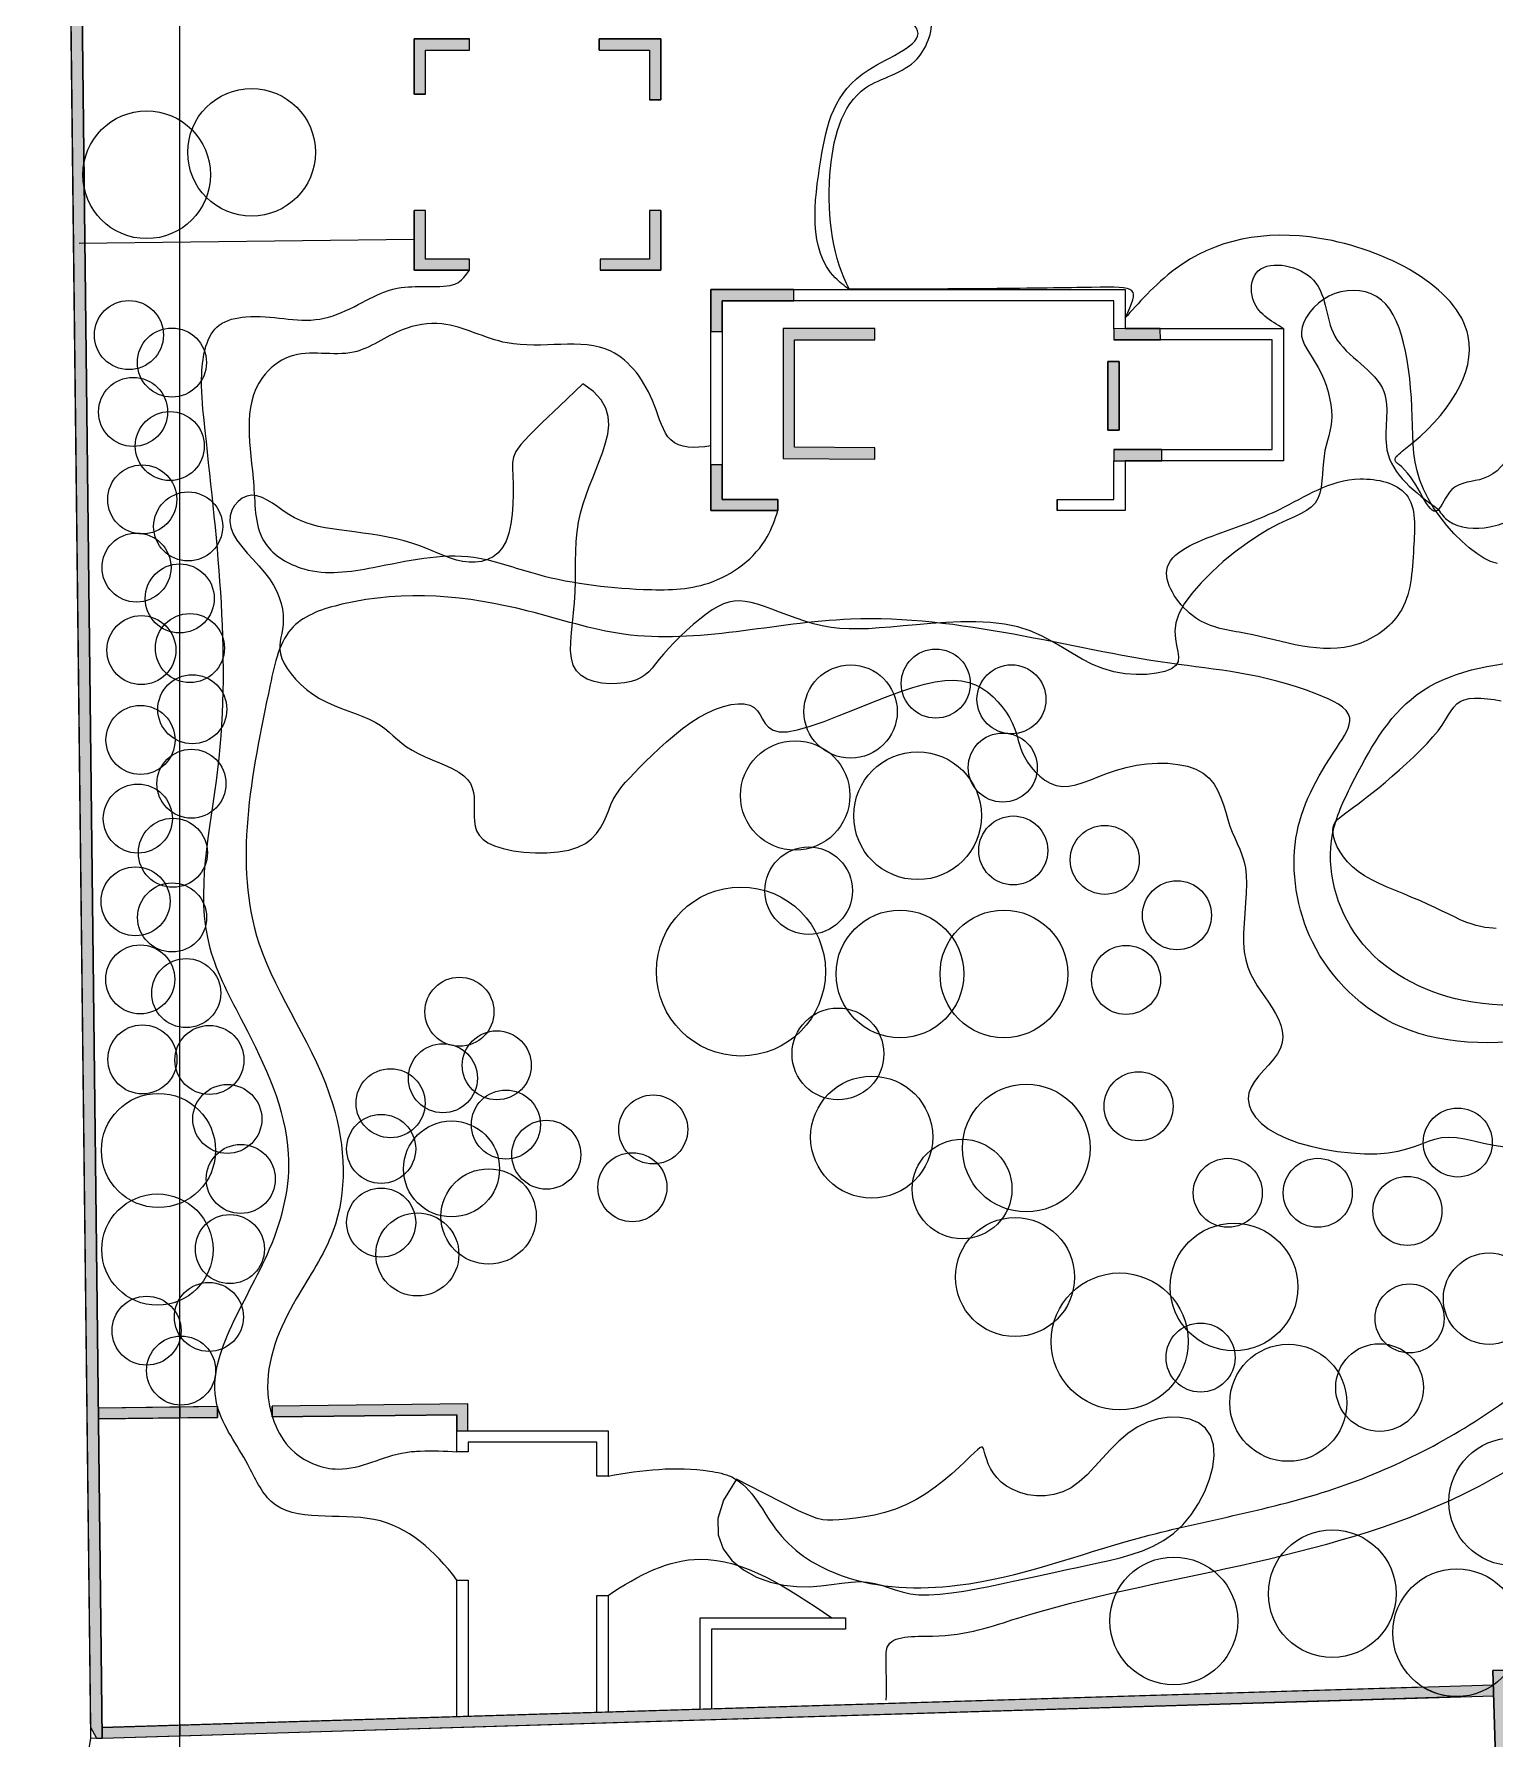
# Model space of a CAD drawing. Header units: millimetres. Extents: x -15937 to 135402, y -14729 to 208416.
# Drawn here: x -10848 to 21403, y 56002 to 93649 of the extents above; entities that cross this region are included whole.
import ezdxf

# ---------------------------------------------------------------- set-up
doc = ezdxf.new("R2010")
doc.units = ezdxf.units.MM
for name, color, linetype in [('archi', 7, 'Continuous'), ('rock', 30, 'Continuous'), ('water', 130, 'Continuous'), ('坐标系', 7, 'Continuous')]:
    doc.layers.add(name, color=color, linetype=linetype)
for name, color, linetype, lineweight in [('archiw', 255, 'Continuous', 0), ('plant', 90, 'Continuous', 0), ('road', 50, 'Continuous', 0)]:
    doc.layers.add(name, color=color, linetype=linetype, lineweight=lineweight)

msp = doc.modelspace()

# ---------------------------------------------------------------- hatches: boundary and pattern name
at = {"layer": 'archiw'}
h = msp.add_hatch(color=256, dxfattribs=at)
h.dxf.hatch_style = 1
h.paths.add_polyline_path([(74343, 185862), (82698, 185666), (82698, 185916), (74451, 186109), (71558, 189097), (-2023, 190482), (-10506, 134998), (-9600, 56258), (-9472, 56015), (-9347, 56016), (-10256, 134980), (-1810, 190229), (71450, 188849)])
h = msp.add_hatch(color=256, dxfattribs=at)
h.dxf.hatch_style = 1
h.paths.add_polyline_path([(5942, 86897), (7714, 86897), (7714, 87146), (5692, 87146), (5692, 84278), (7714, 84264), (7714, 84513), (5942, 84526)])
h.paths.add_polyline_path([(13108, 86422), (12858, 86422), (12858, 84906), (13108, 84906)])
h.paths.add_polyline_path([(14015, 87146), (13240, 87146), (12991, 87143), (12991, 86897), (14019, 86897)])
h.paths.add_polyline_path([(14050, 84475), (12991, 84475), (12991, 84226), (13240, 84226), (14053, 84226)])
h.paths.add_polyline_path([(5922, 88008), (4096, 88008), (4096, 87085), (4346, 87085), (4346, 87759), (5922, 87759)])
h.paths.add_polyline_path([(4346, 84138), (4096, 84138), (4096, 83126), (5569, 83126), (5569, 83375), (4346, 83375)])
h.paths.add_polyline_path([(-1238, 88682), (-2206, 88682), (-2206, 89756), (-2455, 89756), (-2455, 88433), (-1238, 88433)])
h.paths.add_polyline_path([(2988, 89756), (2739, 89756), (2739, 88682), (1650, 88682), (1650, 88433), (2988, 88433)])
h.paths.add_polyline_path([(2988, 93541), (1629, 93541), (1629, 93291), (2739, 93291), (2739, 92198), (2988, 92198)])
h.paths.add_polyline_path([(-1238, 93541), (-2455, 93541), (-2455, 92324), (-2206, 92324), (-2206, 93291), (-1238, 93291)])
h.paths.add_polyline_path([(19098, 114012), (18849, 114001), (18875, 113422), (19124, 113433)])
h.paths.add_polyline_path([(21241, 114109), (20983, 114097), (21011, 113520), (21267, 113532)])
h.paths.add_polyline_path([(21303, 112742), (21050, 112730), (21084, 112044), (21334, 112055)])
h.paths.add_polyline_path([(19160, 112643), (18910, 112632), (18941, 111948), (19190, 111959)])
h.paths.add_polyline_path([(17615, 115271), (17490, 115265), (17366, 115258), (17377, 115009), (17626, 115022)])
h.paths.add_polyline_path([(19005, 115343), (18756, 115330), (18769, 115083), (19018, 115096)])
h.paths.add_polyline_path([(19270, 111011), (19020, 110997), (19035, 110749), (19284, 110764)])
h.paths.add_polyline_path([(21376, 111128), (21131, 111122), (21138, 110872), (21383, 110879)])
h.paths.add_polyline_path([(22743, 111169), (22494, 111156), (22507, 110910), (22630, 110913), (22756, 110920)])
h.paths.add_polyline_path([(22581, 114182), (22332, 114174), (22345, 113925), (22595, 113933)])
h.paths.add_polyline_path([(21149, 115472), (20899, 115463), (20909, 115213), (21158, 115223)])
h.paths.add_polyline_path([(23276, 115732), (23084, 115891), (22787, 115534), (22324, 115517), (22333, 115267), (22908, 115289)])
h.paths.add_polyline_path([(23633, 114219), (23331, 114208), (23166, 113953), (23471, 113963)])
h.paths.add_polyline_path([(24679, 115441), (24095, 115414), (23782, 114920), (23993, 114786), (24236, 115170), (24691, 115191)])
h.paths.add_polyline_path([(24277, 116671), (23704, 116637), (23337, 116196), (23529, 116036), (23827, 116394), (24292, 116422)])
h.paths.add_polyline_path([(26843, 115540), (26594, 115529), (26620, 115280), (26869, 115292)])
h.paths.add_polyline_path([(28451, 116919), (28202, 116905), (28220, 116656), (28469, 116670)])
h.paths.add_polyline_path([(27014, 113892), (26765, 113866), (26791, 113618), (27039, 113644)])
h.paths.add_polyline_path([(27331, 110812), (27083, 110786), (27104, 110578), (27353, 110597)])
h.paths.add_polyline_path([(27976, 104561), (27727, 104539), (27749, 104290), (27996, 104312)])
h.paths.add_polyline_path([(29504, 104695), (29258, 104673), (29277, 104424), (29518, 104445)])
h.paths.add_polyline_path([(31235, 104846), (30962, 104822), (30975, 104573), (31252, 104597)])
h.paths.add_polyline_path([(29311, 107393), (29062, 107374), (29183, 106163), (29432, 106182)])
h.paths.add_polyline_path([(29084, 109659), (28835, 109640), (28949, 108506), (29198, 108525)])
h.paths.add_polyline_path([(28762, 112872), (28513, 112853), (28729, 110700), (28978, 110719)])
h.paths.add_polyline_path([(35494, 113379), (35245, 113360), (35450, 111206), (35699, 111225)])
h.paths.add_polyline_path([(35800, 110164), (35552, 110145), (35660, 109012), (35909, 109030)])
h.paths.add_polyline_path([(36017, 107897), (35768, 107879), (35883, 106668), (36132, 106686)])
h.paths.add_polyline_path([(34094, 105092), (33862, 105077), (33878, 104828), (34110, 104843)])
h.paths.add_polyline_path([(36270, 105237), (36021, 105221), (36045, 104972), (36294, 104989)])
h.paths.add_polyline_path([(37440, 107075), (37192, 107051), (37216, 106803), (37465, 106827)])
h.paths.add_polyline_path([(36998, 111570), (36750, 111545), (36773, 111306), (37022, 111325)])
h.paths.add_polyline_path([(35112, 117500), (34863, 117479), (35129, 114583), (28655, 114019), (28469, 116670), (28220, 116656), (28424, 113748), (35401, 114356)])
h.paths.add_polyline_path([(35089, 117748), (34841, 117727), (34863, 117479), (35112, 117500)])
h.paths.add_polyline_path([(38048, 118002), (37799, 117981), (37821, 117732), (38069, 117753)])
h.paths.add_polyline_path([(36479, 116853), (36231, 116826), (36255, 116578), (36503, 116605)])
h.paths.add_polyline_path([(36686, 114741), (36438, 114717), (36462, 114469), (36711, 114493)])
h.paths.add_polyline_path([(39195, 117148), (37958, 117013), (37985, 116765), (39222, 116900)])
h.paths.add_polyline_path([(42212, 117475), (41264, 117372), (41290, 117124), (42239, 117227)])
h.paths.add_polyline_path([(42110, 118350), (41862, 118329), (41883, 118080), (42132, 118102)])
h.paths.add_polyline_path([(44245, 118533), (43679, 118485), (43700, 118236), (44266, 118284)])
h.paths.add_polyline_path([(45444, 118636), (44813, 118582), (44835, 118333), (45466, 118387)])
h.paths.add_polyline_path([(44063, 117676), (43815, 117649), (43838, 117401), (44086, 117428)])
h.paths.add_polyline_path([(44213, 116060), (43965, 116036), (43988, 115788), (44236, 115812)])
h.paths.add_polyline_path([(45658, 116199), (45409, 116175), (45431, 115927), (45680, 115951)])
h = msp.add_hatch(dxfattribs=at)
h.set_pattern_fill('ANGLE', color=256)
h.set_pattern_definition([(0, (0, 0), (0, 6.985), [5.08, -1.905]), (90, (0, 0), (-6.985, 4e-16), [5.08, -1.905])])
h.paths.add_polyline_path([(-7629, 56309), (-7629, 56069), (20601, 56935, -0.14789), (19813, 57148)])
h.paths.add_polyline_path([(-7629, 56069), (-7629, 56309), (-9350, 56256), (-9347, 56016)])
h.paths.add_polyline_path([(19813, 57148, 0.301005), (21369, 57191), (21369, 57195)])
h.paths.add_polyline_path([(21376, 56955), (21369, 57191, -0.146589), (20601, 56935)])
h.paths.add_polyline_path([(-1512, 63160), (-1512, 62803), (-1272, 62803), (-1272, 63403), (-5592, 63353), (-5589, 63113)])
h.paths.add_polyline_path([(-6798, 63099), (-6800, 63339), (-7629, 63330), (-7629, 63090)])
h.paths.add_polyline_path([(-7629, 63090), (-7629, 63330), (-9431, 63309), (-9429, 63069)])
h = msp.add_hatch(color=256, dxfattribs=at)
h.dxf.hatch_style = 1
h.paths.add_polyline_path([(21608, 57520), (21484, 57516), (21359, 57510), (21601, 49589), (21850, 49596)])

# ---------------------------------------------------------------- linework, layer by layer
msp.add_lwpolyline([(74343, 185862), (82698, 185666), (82698, 185916), (74451, 186109), (71558, 189097), (-2023, 190482), (-10506, 134998), (-9600, 56258), (-9472, 56015), (-9347, 56016), (-10256, 134980), (-1810, 190229), (71450, 188849), (74343, 185862)], close=True)
msp.add_lwpolyline([(74343, 185862), (82698, 185666), (82698, 185916), (74451, 186109), (71558, 189097), (-2023, 190482), (-10506, 134998), (-9600, 56258), (-9472, 56015), (-9347, 56016), (-10256, 134980), (-1810, 190229), (71450, 188849), (74343, 185862)], close=True)
msp.add_lwpolyline([(-7629, -7180), (-10848, 48596), (-9597, 56014), (-10506, 134998)])
at = {"layer": 'archi'}
msp.add_line((11737, 83375), (11737, 83126), dxfattribs=at)
for points in [[(85697, 181238), (84925, 181238), (84925, 183868), (82698, 183868), (82698, 185666), (74343, 185862), (71450, 188849), (-1810, 190229), (-10256, 134980), (-9347, 56016), (-9597, 56014), (-10506, 134998), (-2023, 190482), (71558, 189097), (74451, 186109), (82698, 185916)], [(-2455, 92324), (-2455, 93541), (-1238, 93541)], [(-1238, 93291), (-1238, 93541)], [(1629, 93291), (1629, 93541)], [(1629, 93541), (2988, 93541), (2988, 92198)], [(-2206, 92324), (-2206, 93291), (-1238, 93291)], [(1629, 93291), (2739, 93291), (2739, 92198)], [(-2206, 92324), (-2455, 92324)], [(2988, 92198), (2739, 92198)], [(-1238, 88433), (-2455, 88433), (-2455, 89756)], [(-1238, 88682), (-2206, 88682), (-2206, 89756)], [(2739, 89756), (2739, 88682), (1650, 88682)], [(2988, 89756), (2988, 88433), (1650, 88433)], [(2988, 89756), (2739, 89756)], [(12991, 87143), (12991, 87759), (4346, 87759), (4346, 83375), (5569, 83375), (5569, 83126), (4096, 83126), (4096, 88008), (13240, 88008), (13240, 87146), (16737, 87146), (16737, 84226), (13240, 84226), (13240, 83126), (11737, 83126), (11737, 83375), (12991, 83375), (12991, 84226)], [(12991, 84475), (12991, 84475), (16488, 84475), (16488, 86897), (12991, 86897)], [(-6800, 63339), (-9431, 63309)], [(-6800, 63339), (-6798, 63099)], [(-1272, 62803), (-1272, 63403), (-5592, 63353)], [(-5589, 63113), (-5592, 63353)], [(-6798, 63099), (-9429, 63069)], [(-1512, 62803), (-1512, 63160), (-5589, 63113)], [(1827, 61805), (1577, 61805), (1577, 62554), (-1263, 62554), (-1263, 62341), (-1512, 62341), (-1512, 62803), (1827, 62803), (1827, 61805)], [(-1512, 56496), (-1512, 59511), (-1263, 59511), (-1263, 56504)], [(1577, 56590), (1577, 59172), (1827, 59172)], [(1827, 59172), (1827, 56598)], [(3857, 56660), (3857, 58674), (7067, 58674), (7067, 58425), (6818, 58425), (4107, 58425), (4107, 56668)], [(-8213, 48690), (21601, 49589), (21359, 57512), (21608, 57520), (21850, 49596), (25680, 49712), (27984, 19426), (27735, 19407), (25450, 49455), (21733, 49343), (-8205, 48440)], [(-9355, 56256), (21369, 57195)], [(-9347, 56016), (21376, 56955)]]:
    msp.add_lwpolyline(points, dxfattribs=at)
for points in [[(-1238, 93541), (-2455, 93541), (-2455, 92324), (-2206, 92324), (-2206, 93291), (-1238, 93291), (-1238, 93541)], [(2988, 93541), (1629, 93541), (1629, 93291), (2739, 93291), (2739, 92198), (2988, 92198), (2988, 93541)], [(-1238, 88682), (-2206, 88682), (-2206, 89756), (-2455, 89756), (-2455, 88433), (-1238, 88433), (-1238, 88682)], [(2988, 89756), (2739, 89756), (2739, 88682), (1650, 88682), (1650, 88433), (2988, 88433), (2988, 89756)], [(5922, 88008), (4096, 88008), (4096, 87085), (4346, 87085), (4346, 87759), (5922, 87759), (5922, 88008)], [(5942, 86897), (7714, 86897), (7714, 87146), (5692, 87146), (5692, 84278), (7714, 84264), (7714, 84513), (5942, 84526), (5942, 86897)], [(14015, 87146), (13240, 87146), (12991, 87143), (12991, 86897), (14019, 86897), (14015, 87146)], [(13108, 84906), (12858, 84906), (12858, 86422), (13108, 86422)], [(13108, 86422), (12858, 86422), (12858, 84906), (13108, 84906), (13108, 86422)], [(14050, 84475), (12991, 84475), (12991, 84226), (13240, 84226), (14053, 84226), (14050, 84475)], [(4346, 84138), (4096, 84138), (4096, 83126), (5569, 83126), (5569, 83375), (4346, 83375), (4346, 84138)]]:
    msp.add_lwpolyline(points, close=True, dxfattribs=at)
at = {"layer": 'archiw'}
for points in [[(74343, 185862), (82698, 185666), (82698, 185916), (74451, 186109), (71558, 189097), (-2023, 190482), (-10506, 134998), (-9600, 56258), (-9472, 56015), (-9347, 56016), (-10256, 134980), (-1810, 190229), (71450, 188849), (74343, 185862)], [(-1238, 93541), (-2455, 93541), (-2455, 92324), (-2206, 92324), (-2206, 93291), (-1238, 93291), (-1238, 93541)], [(2988, 93541), (1629, 93541), (1629, 93291), (2739, 93291), (2739, 92198), (2988, 92198), (2988, 93541)], [(-1238, 88682), (-2206, 88682), (-2206, 89756), (-2455, 89756), (-2455, 88433), (-1238, 88433), (-1238, 88682)], [(2988, 89756), (2739, 89756), (2739, 88682), (1650, 88682), (1650, 88433), (2988, 88433), (2988, 89756)], [(5922, 88008), (4096, 88008), (4096, 87085), (4346, 87085), (4346, 87759), (5922, 87759), (5922, 88008)], [(5942, 86897), (7714, 86897), (7714, 87146), (5692, 87146), (5692, 84278), (7714, 84264), (7714, 84513), (5942, 84526), (5942, 86897)], [(14015, 87146), (13240, 87146), (12991, 87143), (12991, 86897), (14019, 86897), (14015, 87146)], [(13108, 86422), (12858, 86422), (12858, 84906), (13108, 84906), (13108, 86422)], [(14050, 84475), (12991, 84475), (12991, 84226), (13240, 84226), (14053, 84226), (14050, 84475)], [(4346, 84138), (4096, 84138), (4096, 83126), (5569, 83126), (5569, 83375), (4346, 83375), (4346, 84138)], [(-7629, 63090), (-7629, 63330), (-9431, 63309), (-9429, 63069), (-7629, 63090)], [(-6798, 63099), (-6800, 63339), (-7629, 63330), (-7629, 63090), (-6798, 63099)], [(-1512, 63160), (-1512, 62803), (-1272, 62803), (-1272, 63403), (-5592, 63353), (-5589, 63113), (-1512, 63160)], [(21608, 57520), (21484, 57516), (21359, 57510), (21601, 49589), (21850, 49596), (21608, 57520)], [(-7629, 56069), (-7629, 56309), (-9350, 56256), (-9347, 56016), (-7629, 56069)]]:
    msp.add_lwpolyline(points, close=True, dxfattribs=at)
msp.add_lwpolyline([(-7629, 56309), (-7629, 56069), (20601, 56935, -0.14789), (19813, 57148), (-7629, 56309)], format="xyb", close=True, dxfattribs=at)
at = {"layer": 'plant'}
for centre, radius in [((-6046, 91038), 1410), ((-8363, 90542), 1410), ((-8755, 87003), 762), ((-7805, 86395), 762), ((-8662, 85305), 762), ((-7852, 84552), 762), ((-8460, 83373), 762), ((-7447, 82776), 762), ((-8587, 81869), 762), ((-7634, 81187), 762), ((-8480, 80045), 762), ((-7409, 80091), 762), ((9058, 79306), 762), ((-7355, 78739), 762), ((7178, 78688), 1030), ((10730, 78959), 762), ((-8499, 78062), 762), ((5955, 76835), 1208), ((10537, 77451), 762), ((-7374, 77096), 762), ((8657, 76387), 1410), ((-8558, 76325), 762), ((-7783, 75570), 762), ((10770, 75621), 762), ((12790, 75414), 762), ((6253, 74733), 966), ((-8609, 74498), 762), ((14384, 74191), 762), ((-7802, 74142), 762), ((4757, 72948), 1866), ((8268, 72894), 1410), ((10562, 72894), 1410), ((-8505, 72775), 762), ((13259, 72762), 762), ((-7490, 72472), 762), ((-1458, 72059), 762), ((6899, 71128), 1014), ((-8457, 71008), 762), ((-6978, 70995), 762), ((-633, 70877), 762), ((-1822, 70592), 762), ((-2978, 70040), 762), ((-6582, 69692), 762), ((7643, 69291), 1347), ((11056, 69049), 1410), ((13535, 69972), 762), ((-8102, 68996), 1260), ((-431, 69568), 762), ((2820, 69460), 762), ((-3186, 69031), 762), ((-1632, 68589), 1060), ((460, 68903), 762), ((20582, 69172), 762), ((-6286, 68367), 762), ((2360, 68185), 762), ((9640, 68146), 1100), ((-813, 67539), 1052), ((15506, 68061), 762), ((17492, 68061), 762), ((-3186, 67404), 762), ((19471, 67661), 762), ((-8126, 66807), 1228), ((-6526, 66819), 762), ((-2387, 66700), 917), ((10808, 66200), 1314), ((15643, 65981), 1410), ((21274, 65724), 1009), ((13118, 64780), 1511), ((-6988, 65319), 762), ((19518, 65287), 762), ((-8365, 65017), 762), ((14905, 64423), 762), ((-7603, 64136), 762), ((16841, 63424), 1292), ((18856, 63761), 968), ((21799, 61240), 1410), ((17812, 59209), 1410), ((14314, 58608), 1410), ((20558, 58345), 1410)]:
    msp.add_circle(centre, radius, dxfattribs=at)
at = {"layer": 'road'}
msp.add_lwpolyline([(-9852, 89031), (-2455, 89119)], dxfattribs=at)
for points, knots in [([(7147, 88008), (7038, 88091), (6223, 88714), (6475, 90855), (6894, 92791), (9087, 93504), (7482, 94756), (5486, 92877), (3871, 96061), (6072, 97687), (8350, 97829), (9558, 96641), (10272, 96409), (10532, 96325), (11125, 96211), (13077, 95861), (16334, 95567), (18852, 97049), (20237, 97678), (20558, 97813), (20601, 97711), (20644, 97608), (20687, 97506)], [0, 0, 0, 0, 404.523353, 3028.993823, 5270.251247, 6664.402931, 7307.37966, 9964.940339, 12205.321319, 14345.918131, 16952.88547, 18377.277442, 19191.484084, 19191.484084, 19191.484084, 20938.209332, 24892.787073, 28210.347582, 29199.407142, 29199.407142, 29199.407142, 29200.407142, 29200.407142, 29200.407142, 29200.407142]), ([(16737, 87146), (16445, 87319), (15976, 87598), (16054, 88725), (17761, 88431), (17574, 86740), (19280, 86019), (18742, 84202), (19639, 83534), (20155, 83151), (20217, 83054), (20480, 82734), (21376, 82683), (22577, 83370), (24521, 84314), (26400, 85862), (28040, 87279), (29674, 88306), (31433, 88069), (33564, 88192), (37132, 88134), (40583, 88113), (43871, 88090), (45664, 89178), (47873, 89531), (49229, 90144), (49750, 90380)], [0, 0, 0, 0, 941.129227, 1515.411387, 2718.781655, 4126.474803, 5755.830504, 7047.728333, 8787.817628, 8787.817628, 8787.817628, 9116.444279, 10002.040014, 10997.01661, 13134.084116, 16205.230481, 17953.566733, 19445.879808, 21566.340663, 22826.914379, 25643.84465, 31816.671864, 32885.858977, 35001.988896, 37638.461703, 39282.659956, 39282.659956, 39282.659956, 39282.659956]), ([(50188, 89854), (49740, 89619), (48357, 88892), (46900, 86810), (46512, 83557), (47757, 81300), (48390, 78793), (47801, 76198), (44933, 74725), (41317, 74865), (36786, 75768), (31547, 74451), (26978, 72511), (23067, 71416), (19422, 71206), (17170, 73351), (16774, 75954), (17556, 77394), (18436, 78659), (16501, 79539), (13151, 79720), (7862, 81354), (3075, 79957), (-559, 81172), (-3038, 81430), (-5342, 80670), (-5962, 77746), (-6728, 73964), (-4034, 70517), (-3904, 67454), (-5194, 65621), (-5941, 63906), (-5326, 62284), (-3943, 61762), (-3050, 62311), (-2159, 62373), (-1782, 62358), (-1512, 62341)], [0, 0, 0, 0, 1452.199768, 4485.663113, 6869.964192, 10541.156824, 11629.746305, 14334.24576, 17422.87681, 20002.504677, 24732.878308, 30595.125192, 35184.31543, 39050.676655, 42437.923384, 45027.965759, 47258.642884, 49379.956244, 50054.340078, 50916.88376, 54109.211244, 60948.921369, 65779.44096, 67867.595498, 71823.438484, 72958.465085, 74288.93506, 79778.400926, 83549.974382, 86246.670896, 87871.06941, 89972.331665, 91350.999187, 92334.520151, 93814.661926, 94123.508262, 94903.304591, 94903.304591, 94903.304591, 94903.304591]), ([(-1512, 59511), (-2011, 60159), (-3133, 61228), (-5510, 60678), (-6163, 62235), (-7467, 63934), (-5620, 66316), (-4963, 69227), (-6013, 71448), (-7451, 74068), (-6291, 78724), (-6885, 82978), (-7198, 86148), (-7006, 87247), (-5809, 87521), (-4513, 87087), (-3167, 88052), (-1940, 88090), (-1760, 88050), (-1420, 88170), (-1238, 88433)], [925.119439, 925.119439, 925.119439, 925.119439, 3146.559534, 5361.515824, 6287.446046, 7663.36687, 11202.510537, 13263.136502, 16187.30015, 17941.772989, 21743.913247, 29162.811907, 30150.050286, 31249.407212, 31842.625919, 33411.844132, 34986.831112, 36104.418001, 39419.579207, 40640.38915, 40640.38915, 40640.38915, 40640.38915]), ([(4096, 84554), (3731, 84498), (3118, 84502), (2822, 85727), (1821, 87133), (-217, 86505), (-1619, 87358), (-2850, 87166), (-3809, 86393), (-5040, 86771), (-6340, 85711), (-5947, 84059), (-5985, 82380), (-4729, 81642), (-3127, 81889), (-1432, 82305), (498, 81583), (2236, 81360), (4141, 81377), (5255, 82214), (5511, 82924), (5569, 83126)], [427.209116, 427.209116, 427.209116, 427.209116, 1355.59535, 2179.122107, 3642.664219, 5853.22598, 7296.987498, 8144.099942, 9282.777799, 10641.21064, 11371.553931, 13675.035499, 14930.538674, 15908.887689, 17378.254637, 19530.726808, 20772.874986, 23200.137619, 24592.918646, 26176.104553, 26776.532703, 26776.532703, 26776.532703, 26776.532703]), ([(15377, 82646), (14796, 82430), (13731, 82036), (14735, 80563), (16330, 80410), (17980, 79756), (19546, 80874), (19587, 82167), (19711, 83619), (18052, 84018), (16835, 83165), (15807, 82799), (15377, 82646)], [0, 0, 0, 0, 1475.627247, 2705.446393, 3865.583841, 6346.422813, 7501.188885, 8968.112661, 10159.311561, 11233.100478, 13135.189032, 14504.157069, 14504.157069, 14504.157069, 14504.157069]), ([(24876, 73073), (25931, 73489), (28991, 74696), (34784, 76551), (39971, 76249), (44150, 75946), (46089, 76825), (47646, 78646), (47415, 80575), (45769, 81965), (42408, 82263), (38435, 81931), (34261, 81819), (30648, 79856), (27266, 78938), (24168, 79769), (22049, 79886), (19499, 79418), (18411, 77454), (17551, 75647), (18171, 73337), (20879, 71942), (23331, 72283), (24601, 72933), (24876, 73073)], [0, 0, 0, 0, 3408.852322, 9879.431545, 18031.21414, 18753.319199, 22434.753238, 23849.25041, 25660.477616, 27558.121835, 29855.825188, 35504.390334, 39735.146159, 42002.5841, 47800.384004, 49560.796199, 51524.259488, 54234.247756, 56671.29831, 57847.629074, 60205.246785, 62905.440959, 66264.438278, 67189.732273, 67189.732273, 67189.732273, 67189.732273]), ([(1827, 61805), (2567, 61945), (3477, 62046), (4950, 61744), (5477, 60386), (7210, 59338), (10106, 59247), (13544, 60600), (17743, 61254), (21470, 63124), (24561, 65968), (28913, 67558), (32995, 66446), (35772, 67521), (37061, 67762), (37516, 67837)], [903.085831, 903.085831, 903.085831, 903.085831, 3061.594806, 3544.309866, 5088.79729, 6722.976219, 9172.289663, 13124.224926, 17300.819458, 21367.561919, 24910.134357, 29400.97264, 34025.525489, 36477.895869, 37808.183207, 37808.183207, 37808.183207, 37808.183207]), ([(7967, 56861), (7969, 57128), (7969, 57513), (7942, 58316), (9470, 58184), (13186, 59561), (19795, 60078), (24899, 64275), (28742, 66080), (32782, 66034), (35194, 62344), (38939, 60298), (43913, 59566), (47742, 59995), (50616, 59623), (51606, 60328), (51109, 61335), (50044, 61402), (49419, 62462), (49412, 63176), (49437, 63557)], [490.789184, 490.789184, 490.789184, 490.789184, 1278.59386, 1596.04399, 2587.39985, 4433.821339, 14284.603818, 19847.757399, 23249.620968, 26513.519842, 30355.21494, 35022.738489, 38472.167249, 44721.506605, 46004.434251, 46851.449584, 47499.963381, 48645.427507, 49609.396846, 50700.561951, 50700.561951, 50700.561951, 50700.561951]), ([(1827, 59172), (2497, 59629), (4116, 60433), (5786, 59346), (6762, 58674)], [1307.080638, 1307.080638, 1307.080638, 1307.080638, 3504.417585, 6583.549461, 6583.549461, 6583.549461, 6583.549461])]:
    msp.add_open_spline(points, degree=3, knots=knots, dxfattribs=at)
at = {"layer": 'rock'}
for points in [[(21461, 81958), (21309, 82006), (21157, 82079), (21001, 82178), (20838, 82303), (20671, 82450), (20505, 82616), (20344, 82797), (20191, 82990), (20050, 83190), (19926, 83394), (19823, 83599), (19743, 83801), (19684, 84001), (19643, 84199), (19616, 84397), (19599, 84595), (19590, 84794), (19584, 84996), (19578, 85201), (19570, 85410), (19558, 85621), (19541, 85832), (19521, 86042), (19495, 86249), (19465, 86450), (19429, 86644), (19388, 86830), (19341, 87004), (19287, 87166), (19226, 87316), (19157, 87453), (19080, 87575), (18993, 87683), (18897, 87776), (18790, 87852), (18673, 87911), (18547, 87954), (18415, 87980), (18278, 87989), (18140, 87981), (18003, 87958), (17868, 87917), (17739, 87861), (17618, 87789), (17506, 87704), (17405, 87608), (17317, 87505), (17244, 87397), (17188, 87287), (17150, 87179), (17132, 87074), (17136, 86975), (17159, 86881), (17197, 86789), (17247, 86697), (17306, 86603), (17371, 86505), (17438, 86400), (17504, 86287), (17566, 86163), (17623, 86031), (17674, 85893), (17718, 85752), (17754, 85610), (17780, 85471), (17797, 85337), (17803, 85210), (17797, 85092), (17782, 84982), (17760, 84877), (17734, 84774), (17705, 84671), (17677, 84565), (17651, 84453), (17631, 84332), (17617, 84202), (17607, 84064), (17598, 83922), (17585, 83781), (17566, 83644), (17536, 83514), (17493, 83395), (17431, 83291), (17349, 83205), (17246, 83130), (17122, 83061), (16976, 82992), (16809, 82915), (16621, 82824), (16412, 82714), (16181, 82577), (15931, 82408), (15670, 82214), (15407, 81999), (15153, 81770), (14918, 81534), (14711, 81298), (14543, 81067), (14424, 80848), (14359, 80647), (14339, 80464), (14349, 80298), (14375, 80149), (14404, 80016), (14420, 79899), (14410, 79796), (14360, 79708), (14260, 79634), (14114, 79575), (13930, 79533), (13717, 79509), (13484, 79506), (13239, 79525), (12991, 79568), (12748, 79636), (12516, 79730), (12293, 79844), (12074, 79971), (11854, 80104), (11629, 80237), (11393, 80361), (11142, 80471), (10872, 80559), (10578, 80620), (10265, 80657), (9940, 80672), (9609, 80671), (9277, 80657), (8950, 80635), (8636, 80607), (8339, 80579), (8065, 80554), (7811, 80534), (7575, 80519), (7354, 80512), (7144, 80513), (6943, 80524), (6747, 80546), (6553, 80580), (6359, 80627), (6167, 80684), (5976, 80748), (5790, 80816), (5610, 80885), (5437, 80950), (5274, 81010), (5122, 81059), (4982, 81097), (4852, 81121), (4729, 81131), (4610, 81125), (4493, 81103), (4375, 81065), (4254, 81008), (4125, 80933), (3989, 80839), (3846, 80729), (3701, 80608), (3556, 80478), (3415, 80344), (3281, 80210), (3157, 80079), (3047, 79956), (2953, 79842), (2871, 79740), (2795, 79648), (2720, 79568), (2642, 79497), (2554, 79438), (2453, 79388), (2332, 79349), (2188, 79321), (2028, 79305), (1857, 79303), (1685, 79318), (1519, 79351), (1365, 79405), (1232, 79482), (1127, 79585), (1056, 79713), (1014, 79865), (997, 80038), (999, 80228), (1014, 80432), (1037, 80647), (1061, 80869), (1082, 81096), (1095, 81323), (1101, 81551), (1104, 81778), (1107, 82003), (1112, 82225), (1122, 82444), (1142, 82659), (1172, 82869), (1216, 83073), (1272, 83273), (1337, 83468), (1409, 83661), (1484, 83852), (1561, 84042), (1636, 84233), (1707, 84426), (1770, 84620), (1817, 84815), (1840, 85010), (1828, 85203), (1774, 85392), (1669, 85576), (1502, 85754), (1266, 85923)], [(1266, 85923), (750, 85435), (362, 85064), (85, 84787), (-101, 84583), (-212, 84430), (-267, 84305), (-285, 84188), (-283, 84057), (-278, 83893), (-273, 83702), (-273, 83491), (-280, 83270), (-296, 83047), (-324, 82831), (-367, 82630), (-428, 82454), (-507, 82308), (-605, 82193), (-716, 82106), (-839, 82044), (-970, 82006), (-1107, 81988), (-1246, 81988), (-1384, 82005), (-1519, 82034), (-1653, 82075), (-1786, 82124), (-1921, 82179), (-2059, 82238), (-2202, 82297), (-2352, 82356), (-2511, 82410), (-2679, 82459), (-2855, 82502), (-3037, 82540), (-3222, 82574), (-3407, 82604), (-3592, 82631), (-3772, 82655), (-3946, 82678), (-4112, 82700), (-4270, 82722), (-4421, 82747), (-4566, 82776), (-4705, 82811), (-4839, 82853), (-4970, 82905), (-5098, 82968), (-5223, 83042), (-5346, 83124), (-5466, 83208), (-5585, 83288), (-5701, 83359), (-5816, 83416), (-5929, 83453), (-6040, 83464), (-6149, 83445), (-6252, 83400), (-6344, 83330), (-6423, 83240), (-6482, 83134), (-6519, 83014), (-6529, 82885), (-6508, 82750), (-6453, 82612), (-6369, 82473), (-6263, 82332), (-6143, 82189), (-6015, 82047), (-5886, 81904), (-5764, 81762), (-5654, 81621), (-5562, 81481), (-5490, 81343), (-5434, 81209), (-5393, 81078), (-5366, 80951), (-5351, 80831), (-5347, 80716), (-5353, 80609), (-5365, 80509), (-5382, 80415), (-5399, 80325), (-5414, 80237), (-5423, 80148), (-5422, 80058), (-5408, 79963), (-5377, 79862), (-5328, 79753), (-5260, 79639), (-5175, 79521), (-5074, 79403), (-4959, 79287), (-4832, 79176), (-4693, 79072), (-4545, 78977), (-4388, 78894), (-4227, 78820), (-4063, 78755), (-3900, 78694), (-3741, 78636), (-3589, 78579), (-3447, 78520), (-3319, 78457), (-3205, 78387), (-3104, 78312), (-3010, 78234), (-2919, 78153), (-2828, 78071), (-2731, 77990), (-2624, 77910), (-2504, 77834), (-2367, 77761), (-2217, 77692), (-2060, 77625), (-1901, 77559), (-1747, 77492), (-1602, 77422), (-1472, 77349), (-1363, 77271), (-1278, 77187), (-1217, 77097), (-1174, 77003), (-1148, 76904), (-1134, 76802), (-1129, 76697), (-1130, 76590), (-1132, 76482), (-1133, 76373), (-1128, 76265), (-1112, 76159), (-1079, 76057), (-1024, 75961), (-943, 75872), (-831, 75791), (-682, 75721), (-494, 75662), (-275, 75616), (-33, 75584), (220, 75568), (475, 75570), (723, 75590), (954, 75630), (1157, 75692), (1325, 75776), (1461, 75878), (1570, 75995), (1657, 76121), (1727, 76252), (1786, 76384), (1837, 76513), (1887, 76634), (1939, 76744), (1996, 76845), (2060, 76940), (2131, 77033), (2211, 77128), (2302, 77227), (2405, 77333), (2521, 77451), (2652, 77583), (2796, 77725), (2951, 77873), (3115, 78023), (3288, 78171), (3466, 78313), (3648, 78445), (3832, 78563), (4016, 78662), (4198, 78742), (4373, 78803), (4539, 78842), (4693, 78860), (4831, 78856), (4950, 78829), (5047, 78779), (5122, 78706), (5180, 78617), (5234, 78522), (5293, 78428), (5366, 78345), (5465, 78280), (5599, 78244), (5777, 78244), (6008, 78287), (6283, 78366), (6591, 78472), (6923, 78599), (7267, 78736), (7612, 78875), (7948, 79008), (8265, 79126), (8553, 79221), (8813, 79294), (9048, 79345), (9261, 79373), (9453, 79380), (9628, 79366), (9789, 79332), (9937, 79278), (10076, 79205), (10205, 79116), (10324, 79015), (10431, 78905), (10527, 78790), (10612, 78672), (10683, 78555), (10742, 78442), (10787, 78337), (10823, 78238), (10852, 78144), (10878, 78052), (10904, 77960), (10935, 77868), (10973, 77773), (11022, 77673), (11086, 77568), (11163, 77461), (11252, 77357), (11354, 77260), (11465, 77175), (11587, 77106), (11717, 77058), (11855, 77035), (11999, 77041), (12151, 77071), (12311, 77120), (12480, 77182), (12659, 77253), (12849, 77325), (13049, 77395), (13262, 77455), (13487, 77502), (13719, 77534), (13954, 77549), (14184, 77546), (14406, 77523), (14614, 77480), (14801, 77415), (14963, 77328), (15096, 77217), (15202, 77087), (15287, 76941), (15355, 76786), (15411, 76626), (15459, 76465), (15504, 76308), (15551, 76160), (15603, 76024), (15659, 75897), (15715, 75775), (15769, 75652), (15819, 75526), (15861, 75390), (15893, 75240), (15913, 75073), (15918, 74885), (15911, 74679), (15897, 74462), (15881, 74238), (15866, 74013), (15856, 73792), (15856, 73580), (15870, 73383), (15902, 73205), (15949, 73044), (16009, 72897), (16079, 72761), (16156, 72634), (16238, 72512), (16323, 72392), (16406, 72272), (16487, 72149), (16560, 72023), (16623, 71895), (16673, 71766), (16706, 71637), (16718, 71508), (16707, 71380), (16669, 71254), (16602, 71131), (16512, 71009), (16409, 70888), (16300, 70767), (16193, 70645), (16097, 70522), (16020, 70396), (15971, 70267), (15955, 70133), (15975, 69998), (16029, 69863), (16118, 69729), (16240, 69600), (16396, 69477), (16585, 69362), (16807, 69258), (17060, 69166), (17336, 69088), (17629, 69023), (17929, 68974), (18229, 68941), (18521, 68924), (18796, 68924), (19046, 68943), (19266, 68979), (19459, 69029), (19631, 69086), (19787, 69146), (19935, 69202), (20079, 69249), (20227, 69281), (20382, 69293), (20552, 69281), (20736, 69251), (20935, 69208), (21149, 69160), (21379, 69113), (21624, 69075)], [(21429, 73895), (21354, 73902), (21273, 73911), (21184, 73923), (21089, 73940), (20987, 73964), (20878, 73998), (20762, 74041), (20638, 74093), (20508, 74153), (20371, 74219), (20226, 74289), (20073, 74363), (19913, 74438), (19745, 74513), (19569, 74586), (19389, 74660), (19207, 74734), (19026, 74810), (18851, 74889), (18683, 74973), (18527, 75062), (18385, 75158), (18260, 75261), (18151, 75370), (18060, 75481), (17984, 75593), (17924, 75703), (17878, 75809), (17847, 75907), (17830, 75995), (17825, 76072), (17834, 76139), (17854, 76199), (17886, 76252), (17929, 76302), (17981, 76351), (18043, 76401), (18113, 76454), (18191, 76512), (18278, 76576), (18373, 76647), (18477, 76725), (18590, 76813), (18712, 76909), (18844, 77015), (18985, 77133), (19136, 77261), (19293, 77399), (19453, 77543), (19611, 77690), (19763, 77839), (19906, 77986), (20035, 78129), (20147, 78265), (20239, 78391), (20315, 78508), (20380, 78613), (20440, 78707), (20499, 78788), (20563, 78856), (20636, 78910), (20725, 78949), (20832, 78974), (20955, 78985), (21092, 78984), (21237, 78972), (21387, 78952), (21538, 78926)], [(4656, 61739), (4375, 61276), (4248, 60867), (4252, 60509), (4363, 60202), (4558, 59945), (4813, 59736), (5104, 59576), (5408, 59463), (5705, 59394), (5990, 59364), (6261, 59362), (6518, 59379), (6760, 59409), (6985, 59440), (7194, 59466), (7383, 59476), (7554, 59465), (7712, 59436), (7861, 59394), (8008, 59345), (8159, 59294), (8318, 59247), (8493, 59209), (8688, 59187), (8907, 59183), (9148, 59196), (9406, 59224), (9675, 59264), (9950, 59313), (10227, 59367), (10501, 59424), (10767, 59482), (11020, 59537), (11263, 59590), (11498, 59641), (11728, 59691), (11955, 59740), (12181, 59789), (12410, 59839), (12644, 59889), (12884, 59943), (13129, 60002), (13375, 60071), (13619, 60155), (13858, 60259), (14088, 60386), (14307, 60541), (14511, 60728), (14697, 60950), (14860, 61198), (14997, 61464), (15102, 61736), (15173, 62006), (15203, 62263), (15190, 62497), (15127, 62699), (15015, 62861), (14858, 62981), (14667, 63061), (14450, 63102), (14217, 63104), (13976, 63068), (13736, 62996), (13507, 62888), (13296, 62746), (13100, 62579), (12916, 62396), (12741, 62205), (12570, 62015), (12400, 61837), (12228, 61678), (12049, 61548), (11861, 61455), (11667, 61396), (11472, 61369), (11279, 61370), (11093, 61395), (10918, 61442), (10758, 61506), (10617, 61585), (10500, 61674), (10404, 61772), (10326, 61874), (10265, 61976), (10218, 62076), (10183, 62170), (10157, 62255), (10137, 62327), (10122, 62383), (10107, 62422), (10089, 62443), (10064, 62444), (10028, 62426), (9978, 62385), (9910, 62323), (9820, 62236), (9706, 62126), (9569, 61998), (9411, 61857), (9235, 61709), (9043, 61560), (8838, 61417), (8622, 61284), (8398, 61168), (8168, 61074), (7937, 61000), (7709, 60944), (7490, 60903), (7283, 60874), (7093, 60854), (6926, 60842), (6785, 60834), (6671, 60829), (6564, 60838), (6437, 60869), (6268, 60933), (6030, 61042), (5699, 61205), (5249, 61434), (4656, 61739)]]:
    msp.add_lwpolyline(points, dxfattribs=at)
at = {"layer": 'water'}
msp.add_open_spline([(98951, 176161), (98797, 176159), (96661, 176025), (93255, 174712), (88134, 177008), (83042, 178887), (78172, 175394), (72892, 177977), (63765, 176502), (54412, 178984), (43865, 178028), (41310, 172186), (42328, 167478), (45037, 163509), (43340, 159092), (40659, 155035), (34709, 155917), (30646, 153376), (26797, 150049), (28059, 147868), (28108, 146182), (27986, 143773), (31407, 143115), (33011, 139967), (32290, 136808), (34707, 134889), (32834, 130285), (39641, 126217), (46336, 127965), (51035, 122934), (55285, 124984), (57423, 123924), (59106, 124210), (59302, 126578), (59052, 129719), (60077, 134191), (57005, 136959), (54398, 138046), (51180, 138314), (49414, 141505), (49787, 144965), (49853, 148434), (52110, 150270), (55388, 149991), (58777, 149778), (62031, 150690), (63901, 148873), (67667, 149655), (70222, 149646), (74749, 150647), (73619, 148026), (72225, 145731), (74430, 142099), (77403, 141975), (78929, 139376), (79057, 136208), (78881, 132188), (73803, 130082), (69370, 130372), (64628, 130414), (62034, 128045), (61472, 124768), (59159, 121908), (56142, 122816), (57102, 118990), (56446, 116101), (58710, 114324), (59714, 111995), (56476, 110437), (57819, 105840), (53495, 104123), (51039, 101299), (50108, 98255), (49929, 94426), (52242, 91465), (52988, 87816), (52810, 84671), (53619, 81867), (52268, 79375), (54333, 76880), (53699, 74116), (53954, 70955), (51549, 70480), (50726, 72886), (51582, 75247), (50875, 77535), (50530, 79585), (51738, 80684), (50899, 82269), (51698, 84186), (51173, 87317), (48997, 91431), (44812, 90274), (43860, 88319), (41965, 88223), (40770, 90298), (38917, 88543), (36400, 89408), (34192, 87954), (32085, 89402), (31643, 88065), (30135, 88245), (29711, 89528), (26795, 88181), (24079, 87904), (22050, 85499), (21704, 83727), (20426, 83782), (20024, 82631), (19695, 83887), (19110, 84254), (20334, 85142), (21770, 87452), (17658, 89598), (14654, 89002), (13506, 87675), (13240, 87380), (13560, 88070), (13560, 88070), (9315, 88008), (7150, 88020), (6799, 88660), (6539, 90302), (7081, 92586), (8709, 92817), (9331, 94767), (6847, 94397), (4651, 93848), (4665, 97139), (7294, 97394), (9816, 97160), (12047, 94767), (15778, 94109), (21780, 99022), (30705, 97798), (38113, 99577), (41459, 98673), (43138, 101510), (45612, 98984), (47923, 100177), (48366, 103173), (52130, 103450), (53039, 106767), (56693, 107692), (55548, 111457), (57732, 114487), (54853, 116917), (52399, 119138), (48222, 122628), (41486, 119447), (36732, 126517), (30695, 123618), (26524, 126206), (23789, 123961), (20802, 125028), (18417, 124527), (15466, 124074), (16120, 120848), (17663, 119201), (16512, 116626), (13192, 118969), (12054, 121358), (8543, 123029), (10039, 127009), (7401, 129303), (4696, 131094), (5372, 134690), (4134, 137902), (1604, 138397), (-315, 138078), (-2195, 139895), (-1688, 142016), (-1141, 144378), (871, 143449), (1796, 141581), (4404, 141274), (6043, 138703), (7118, 135269), (11274, 133207), (14999, 133666), (17815, 131249), (21347, 131960), (24598, 133021), (27901, 134598), (29196, 138233), (27896, 142581), (24476, 141646), (22527, 144440), (21289, 147856), (19731, 151740), (23227, 157546), (26503, 164414), (33793, 169259), (36601, 176282), (31401, 179682), (25580, 180406), (17963, 180998), (10347, 179749), (3100, 181041), (-1101, 180482), (-3351, 180150), (-2937, 182853), (-2524, 185556), (-2111, 188259), (-402, 188630), (3487, 189385), (16797, 186902), (31950, 187159), (47631, 185442), (56240, 186614), (62841, 186679), (69128, 184454), (75580, 185787), (80427, 185523), (82698, 185376), (82698, 184873), (82698, 184371), (82620, 182660), (83330, 184330), (84190, 183930), (84950, 184180), (84850, 182990), (83980, 180580), (85697, 181238), (86001, 181238), (87070, 181340), (88230, 180530), (88153, 182115), (88270, 182990), (88160, 184600), (88780, 183690), (89430, 183868), (90120, 183630), (90068, 184034), (90068, 184200), (90068, 184366), (90206, 184300), (91006, 183888), (92333, 182944), (95158, 183075), (97264, 183058), (98570, 183043), (98697, 180750), (98824, 178457), (98950, 176164)], degree=3, knots=[0, 0, 0, 0, 802.835805, 6153.091065, 9733.44727, 16724.326439, 20186.889277, 25455.090733, 31807.401638, 46359.623135, 54213.305865, 58579.834832, 62833.29931, 67881.652336, 71168.440543, 75906.691532, 80394.795207, 86500.914769, 90432.027285, 92006.413996, 93036.74619, 95424.53796, 97773.415399, 101571.607213, 104355.948452, 106252.049354, 109285.578459, 116140.561932, 122932.696099, 128776.707724, 132361.119034, 134608.899185, 135681.272899, 136378.077966, 140826.072237, 145684.107435, 147652.815702, 152126.888295, 153815.236625, 156532.125662, 161234.701662, 164132.245125, 165855.135784, 168953.046311, 173081.405788, 176080.463353, 177616.983044, 179961.93476, 185977.22725, 187762.095629, 189233.498833, 191971.256396, 196123.906603, 198354.906023, 199840.221333, 204157.699639, 207935.869806, 209677.690067, 219045.511673, 221040.247943, 222804.523686, 228553.959639, 230486.234339, 232578.404735, 234734.229469, 238735.165154, 240992.996845, 242649.583733, 244856.840129, 249080.384998, 252982.727227, 256296.825454, 259820.415449, 261943.402392, 267100.065926, 269931.950235, 272540.062261, 276170.354598, 278005.717726, 279793.266603, 284399.119563, 286161.015674, 287662.156477, 289589.413781, 291983.610106, 294881.66984, 296355.351432, 297585.870223, 298853.287678, 300797.226041, 303224.875507, 308026.414248, 311811.133693, 312658.09576, 313991.473954, 316349.949555, 317334.666426, 320250.152134, 322921.670965, 324903.472001, 325638.443898, 326720.054119, 327810.164619, 328773.179292, 334435.254251, 335864.260427, 337818.155615, 338522.373622, 339063.17605, 340267.240461, 340455.217811, 340745.959938, 343519.904524, 347298.721058, 350434.39151, 352043.565969, 352043.565969, 352043.565969, 352044.565969, 352045.565969, 352045.565969, 352045.565969, 354569.802493, 356569.310497, 357824.217494, 358788.29791, 361040.506712, 362486.045705, 364601.304868, 366943.0543, 368922.474679, 371884.871978, 375938.496588, 378302.318251, 393494.139945, 399231.759072, 400364.844681, 402863.079283, 405887.192736, 407440.093481, 409351.080266, 413592.188651, 416028.072595, 418664.379172, 422111.265874, 425065.453861, 427710.497632, 431211.963178, 435423.170726, 442037.772854, 448438.691457, 454562.903009, 458216.964303, 460603.307687, 463468.090817, 466482.614301, 467965.353137, 471035.621952, 473104.297365, 474271.12411, 477645.925449, 480633.75083, 482805.690562, 487443.970855, 489205.281394, 492545.192715, 495841.311077, 498828.759256, 501398.29284, 502526.43475, 504302.444678, 507721.090576, 508660.554101, 510239.209299, 512146.304514, 514858.504543, 516666.979939, 520609.352975, 524942.207449, 528736.33685, 530843.861966, 534988.655489, 538015.365521, 541065.439511, 544961.879321, 548588.040992, 550906.868164, 553249.915738, 557229.437745, 562212.295507, 563654.567578, 576384.638963, 583313.904276, 589378.654983, 593654.48239, 598719.316476, 606631.737111, 615473.953226, 620748.36738, 627635.412806, 627635.412806, 627635.412806, 627636.412806, 627636.412806, 627636.412806, 633009.340304, 638995.104438, 666214.735071, 676849.124642, 684196.72531, 691260.948547, 695637.91299, 703080.188349, 709650.630851, 709650.630851, 709650.630851, 709651.630851, 709651.630851, 709651.630851, 709652.630851, 709652.630851, 709652.630851, 709653.630851, 709653.630851, 709653.630851, 709654.630851, 709654.630851, 709654.630851, 709655.630851, 709655.630851, 709655.630851, 709656.630851, 709656.630851, 709656.630851, 709657.630851, 709657.630851, 709657.630851, 710501.76117, 712246.010243, 714196.191673, 718370.205277, 718370.205277, 718370.205277, 718371.205277, 718371.205277, 718371.205277, 718371.205277], dxfattribs=at)
at = {"layer": '坐标系'}
msp.add_lwpolyline([(-7629, -7180), (-7629, 208416)], dxfattribs=at)

doc.saveas('drawing.dxf')
